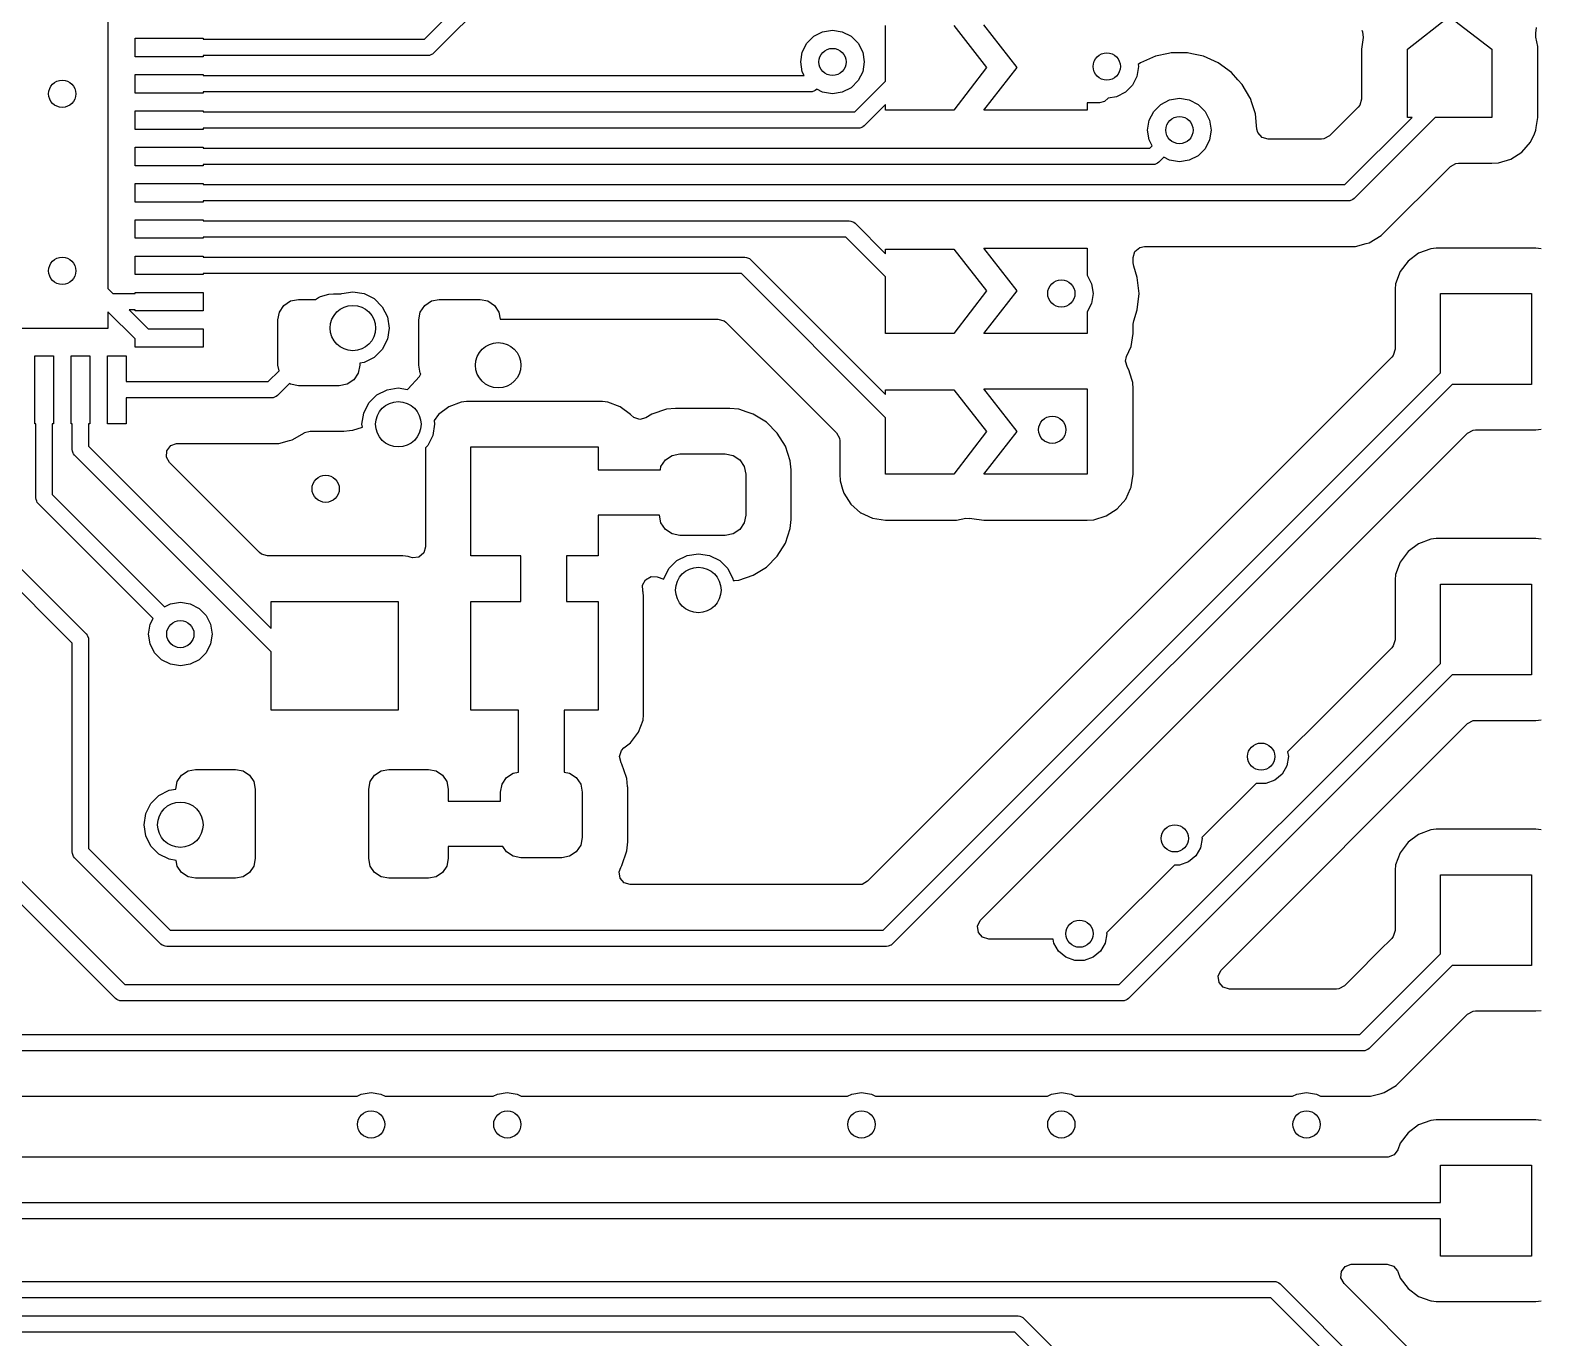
# Model space of a CAD drawing. Extents: x 70 to 224, y -154 to -54.
# Drawn here: x 128.55 to 145.18, y -103.25 to -88.85 of the extents above; entities that cross this region are included whole.
import ezdxf

# ---------------------------------------------------------------- set-up
doc = ezdxf.new("R2010")
doc.units = 0
doc.layers.add('BLACK', color=7, linetype='CONTINUOUS')

msp = doc.modelspace()

# ---------------------------------------------------------------- linework, layer by layer
at = {"layer": 'BLACK', "linetype": 'CONTINUOUS'}
for p, q in [((132.88772, -88.95), (133.587064, -88.250655)), ((133.702213, -88.390066), (132.98864, -89.10364)), ((129.4019, -88.730001), (129.4019, -91.695421)), ((137.965, -89.41272), (137.965, -88.8)), ((138.715, -88.8), (139.075, -89.26)), ((139.415, -89.26), (139.045, -88.79)), ((143.71, -89.06), (144.17, -88.7)), ((144.17, -88.7), (144.64, -89.06)), ((129.701199, -89.142), (129.701199, -88.938)), ((129.701199, -88.938), (130.451199, -88.938)), ((130.451199, -88.938), (130.451199, -88.95)), ((130.451199, -88.95), (132.88772, -88.95)), ((137.096795, -88.994276), (137.174226, -88.916845)), ((137.174226, -88.916845), (137.271795, -88.867131)), ((137.271795, -88.867131), (137.379951, -88.850001)), ((137.379951, -88.850001), (137.488107, -88.867131)), ((137.488107, -88.867131), (137.585676, -88.916845)), ((137.585676, -88.916845), (137.663107, -88.994276)), ((143.223188, -88.930016), (143.2045, -89.059999)), ((143.208811, -88.849433), (143.215545, -88.866228)), ((143.215545, -88.866228), (143.223188, -88.930016)), ((145.123737, -88.92833), (145.125671, -88.88147)), ((145.144579, -89.029505), (145.123737, -88.92833)), ((145.123762, -88.881196), (145.132417, -88.820997)), ((145.125671, -88.88147), (145.123762, -88.881196)), ((130.451199, -89.142), (129.701199, -89.142)), ((132.925, -89.13), (130.451199, -89.13)), ((130.451199, -89.13), (130.451199, -89.142)), ((132.942558, -89.128271), (132.925, -89.13)), ((132.965499, -89.118768), (132.942558, -89.128271)), ((132.975002, -89.114832), (132.965499, -89.118768)), ((132.98864, -89.10364), (132.975002, -89.114832)), ((137.029951, -89.200001), (137.047081, -89.091845)), ((137.047081, -89.091845), (137.096795, -88.994276)), ((137.663107, -88.994276), (137.712821, -89.091845)), ((137.712821, -89.091845), (137.729951, -89.200001)), ((140.935728, -89.136672), (140.772408, -89.209387)), ((140.935733, -89.13667), (140.935728, -89.136672)), ((141.079954, -89.106015), (140.935733, -89.13667)), ((141.110609, -89.0995), (141.079954, -89.106015)), ((141.289391, -89.0995), (141.110609, -89.0995)), ((141.336594, -89.109533), (141.289391, -89.0995)), ((141.464265, -89.13667), (141.336594, -89.109533)), ((141.464267, -89.136671), (141.464265, -89.13667)), ((141.627593, -89.209388), (141.464267, -89.136671)), ((143.2045, -89.059999), (143.2045, -89.609045)), ((143.71, -89.81), (143.71, -89.06)), ((144.64, -89.06), (144.64, -89.81)), ((145.1455, -89.06), (145.144579, -89.029505)), ((145.1455, -89.81), (145.1455, -89.06)), ((137.047081, -89.308157), (137.029951, -89.200001)), ((137.068401, -89.349999), (137.047081, -89.308157)), ((137.712821, -89.308157), (137.663107, -89.405726)), ((137.729951, -89.200001), (137.712821, -89.308157)), ((139.075, -89.26), (138.715, -89.73)), ((139.045, -89.73), (139.415, -89.26)), ((140.75, -89.25), (140.73287, -89.358156)), ((140.772408, -89.209387), (140.746543, -89.228178)), ((140.746543, -89.228178), (140.75, -89.25)), ((141.77223, -89.314474), (141.627593, -89.209388)), ((129.701199, -89.541999), (129.701199, -89.337999)), ((129.701199, -89.337999), (130.451199, -89.337999)), ((130.451199, -89.337999), (130.451199, -89.349999)), ((130.451199, -89.349999), (137.068401, -89.349999)), ((137.663107, -89.405726), (137.585676, -89.483157)), ((137.627719, -89.750001), (137.965, -89.41272)), ((140.683156, -89.455725), (140.605725, -89.533156)), ((140.73287, -89.358156), (140.683156, -89.455725)), ((141.772231, -89.314475), (141.77223, -89.314474)), ((141.772232, -89.314476), (141.772231, -89.314475)), ((141.772235, -89.314478), (141.772232, -89.314476)), ((141.845003, -89.395296), (141.772235, -89.314478)), ((141.891859, -89.447335), (141.845003, -89.395296)), ((141.974474, -89.590429), (141.891859, -89.447335)), ((130.451199, -89.541999), (129.701199, -89.541999)), ((137.139953, -89.529999), (130.451199, -89.529999)), ((130.451199, -89.529999), (130.451199, -89.541999)), ((137.157511, -89.52827), (137.139953, -89.529999)), ((137.180452, -89.518767), (137.157511, -89.52827)), ((137.189955, -89.514831), (137.180452, -89.518767)), ((137.203593, -89.503639), (137.189955, -89.514831)), ((137.207248, -89.499983), (137.203593, -89.503639)), ((137.271795, -89.532871), (137.207248, -89.499983)), ((137.379951, -89.550001), (137.271795, -89.532871)), ((137.488107, -89.532871), (137.379951, -89.550001)), ((137.585676, -89.483157), (137.488107, -89.532871)), ((140.37665, -89.635715), (140.31983, -89.6495)), ((140.416917, -89.59732), (140.37665, -89.635715)), ((140.508156, -89.58287), (140.416917, -89.59732)), ((140.605725, -89.533156), (140.508156, -89.58287)), ((140.994275, -89.666844), (141.091844, -89.61713)), ((141.091844, -89.61713), (141.2, -89.6)), ((141.2, -89.6), (141.308156, -89.61713)), ((141.308156, -89.61713), (141.405725, -89.666844)), ((141.981249, -89.602164), (141.974474, -89.590429)), ((141.981252, -89.60217), (141.981249, -89.602164)), ((141.99663, -89.6495), (141.981252, -89.60217)), ((143.2045, -89.609045), (143.184815, -89.676084)), ((129.701199, -89.942001), (129.701199, -89.738001)), ((129.701199, -89.738001), (130.451199, -89.738001)), ((130.451199, -89.738001), (130.451199, -89.750001)), ((130.451199, -89.750001), (137.627719, -89.750001)), ((137.965, -89.667279), (137.728639, -89.903641)), ((137.965, -89.73), (137.965, -89.667279)), ((138.715, -89.73), (137.965, -89.73)), ((140.185, -89.73), (139.045, -89.73)), ((140.31983, -89.6495), (140.185, -89.6495)), ((140.185, -89.6495), (140.185, -89.73)), ((140.86713, -89.841844), (140.916844, -89.744275)), ((140.916844, -89.744275), (140.994275, -89.666844)), ((141.405725, -89.666844), (141.483156, -89.744275)), ((141.483156, -89.744275), (141.53287, -89.841844)), ((142.036497, -89.772197), (141.99663, -89.6495)), ((142.04993, -89.900003), (142.036497, -89.772197)), ((143.168181, -89.696726), (142.851727, -90.01318)), ((143.022721, -90.549999), (143.762721, -89.81)), ((144.017279, -89.81), (143.123641, -90.703639)), ((143.184815, -89.676084), (143.168181, -89.696726)), ((143.762721, -89.81), (143.71, -89.81)), ((144.64, -89.81), (144.017279, -89.81)), ((145.129269, -89.922888), (145.1455, -89.81)), ((130.451199, -89.942001), (129.701199, -89.942001)), ((137.664999, -89.930001), (130.451199, -89.930001)), ((130.451199, -89.930001), (130.451199, -89.942001)), ((137.682557, -89.928272), (137.664999, -89.930001)), ((137.709455, -89.91713), (137.682557, -89.928272)), ((137.715001, -89.914833), (137.709455, -89.91713)), ((137.728639, -89.903641), (137.715001, -89.914833)), ((140.85, -89.95), (140.86713, -89.841844)), ((140.86713, -90.058156), (140.85, -89.95)), ((141.53287, -89.841844), (141.55, -89.95)), ((141.55, -89.95), (141.53287, -90.058156)), ((142.053972, -89.938461), (142.04993, -89.900003)), ((142.064499, -89.97701), (142.053972, -89.938461)), ((142.110254, -90.029814), (142.064499, -89.97701)), ((145.107915, -89.989879), (145.125023, -89.952419)), ((145.125023, -89.952419), (145.125024, -89.952414)), ((145.125024, -89.952414), (145.129269, -89.922888)), ((129.701199, -90.342), (129.701199, -90.138)), ((129.701199, -90.138), (130.451199, -90.138)), ((130.451199, -90.138), (130.451199, -90.15)), ((140.900017, -90.122702), (140.86713, -90.058156)), ((140.87272, -90.15), (140.900017, -90.122702)), ((141.53287, -90.058156), (141.483156, -90.155725)), ((142.177293, -90.049499), (142.110254, -90.029814)), ((142.764046, -90.049499), (142.177293, -90.049499)), ((142.790404, -90.046665), (142.764046, -90.049499)), ((142.851727, -90.01318), (142.790404, -90.046665)), ((144.971032, -90.192031), (145.065254, -90.083294)), ((145.065254, -90.083294), (145.107915, -89.989879)), ((130.451199, -90.15), (140.87272, -90.15)), ((140.97364, -90.30364), (140.960002, -90.314832)), ((141.027297, -90.249982), (140.97364, -90.30364)), ((141.091844, -90.28287), (141.027297, -90.249982)), ((141.2, -90.3), (141.091844, -90.28287)), ((141.308156, -90.28287), (141.2, -90.3)), ((141.405725, -90.233156), (141.308156, -90.28287)), ((141.483156, -90.155725), (141.405725, -90.233156)), ((144.71194, -90.310355), (144.849992, -90.269819)), ((144.849992, -90.269819), (144.971032, -90.192031)), ((130.451199, -90.342), (129.701199, -90.342)), ((140.91, -90.33), (130.451199, -90.33)), ((130.451199, -90.33), (130.451199, -90.342)), ((140.927558, -90.328271), (140.91, -90.33)), ((140.951547, -90.318334), (140.927558, -90.328271)), ((140.960002, -90.314832), (140.951547, -90.318334)), ((143.422576, -91.112517), (144.183274, -90.351819)), ((144.183274, -90.351819), (144.244597, -90.318334)), ((144.244597, -90.318334), (144.270955, -90.3155)), ((144.270955, -90.3155), (144.64, -90.3155)), ((144.64, -90.3155), (144.71194, -90.310355)), ((129.701199, -90.741999), (129.701199, -90.537999)), ((129.701199, -90.537999), (130.451199, -90.537999)), ((130.451199, -90.537999), (130.451199, -90.549999)), ((130.451199, -90.549999), (143.022721, -90.549999)), ((130.451199, -90.741999), (129.701199, -90.741999)), ((143.060001, -90.729999), (130.451199, -90.729999)), ((130.451199, -90.729999), (130.451199, -90.741999)), ((143.077559, -90.72827), (143.060001, -90.729999)), ((143.1005, -90.718767), (143.077559, -90.72827)), ((143.110003, -90.714831), (143.1005, -90.718767)), ((143.123641, -90.703639), (143.110003, -90.714831)), ((129.701199, -91.142001), (129.701199, -90.938001)), ((129.701199, -90.938001), (130.451199, -90.938001)), ((130.451199, -90.938001), (130.451199, -90.950001)), ((130.451199, -90.950001), (137.565001, -90.950001)), ((137.565001, -90.950001), (137.582559, -90.95173)), ((137.582559, -90.95173), (137.6055, -90.961232)), ((137.6055, -90.961232), (137.615003, -90.965169)), ((137.615003, -90.965169), (137.628641, -90.976361)), ((137.527721, -91.130001), (130.451199, -91.130001)), ((130.451199, -91.130001), (130.451199, -91.142001)), ((137.965, -91.567279), (137.527721, -91.130001)), ((137.628641, -90.976361), (137.965, -91.31272)), ((143.287926, -91.190257), (143.422576, -91.112517)), ((130.451199, -91.142001), (129.701199, -91.142001)), ((137.965, -91.31272), (137.965, -91.26)), ((137.965, -91.26), (138.715, -91.26)), ((138.715, -91.26), (139.075, -91.72)), ((139.415, -91.72), (139.045, -91.25)), ((139.045, -91.25), (140.185, -91.25)), ((140.185, -91.25), (140.185, -91.547894)), ((140.6905, -91.354499), (140.710185, -91.28746)), ((140.710185, -91.28746), (140.762989, -91.241705)), ((140.762989, -91.241705), (140.8145, -91.230499)), ((140.8145, -91.230499), (143.13774, -91.230499)), ((143.13774, -91.230499), (143.137742, -91.230499)), ((143.137742, -91.230499), (143.256188, -91.198761)), ((143.256188, -91.198761), (143.287926, -91.190257)), ((143.832664, -91.306206), (143.717455, -91.392452)), ((143.832671, -91.306202), (143.832664, -91.306206)), ((143.967516, -91.255908), (143.832671, -91.306202)), ((144.027123, -91.249501), (143.967516, -91.255908)), ((144.027129, -91.2495), (144.027123, -91.249501)), ((145.122864, -91.2495), (144.027129, -91.2495)), ((145.122873, -91.2495), (145.122864, -91.2495)), ((145.122881, -91.2495), (145.122873, -91.2495)), ((145.122883, -91.249501), (145.122881, -91.2495)), ((145.182483, -91.255908), (145.122883, -91.249501)), ((129.701199, -91.542), (129.701199, -91.338)), ((129.701199, -91.338), (130.451199, -91.338)), ((130.451199, -91.338), (130.451199, -91.35)), ((130.451199, -91.35), (136.415, -91.35)), ((136.415, -91.35), (136.432558, -91.351729)), ((136.432558, -91.351729), (136.455499, -91.361231)), ((136.455499, -91.361231), (136.465002, -91.365168)), ((136.465002, -91.365168), (136.47864, -91.37636)), ((136.47864, -91.37636), (137.965, -92.86272)), ((140.6905, -91.410993), (140.6905, -91.354499)), ((140.696569, -91.449311), (140.6905, -91.410993)), ((140.736497, -91.572197), (140.696569, -91.449311)), ((143.717452, -91.392455), (143.631206, -91.507664)), ((143.717455, -91.392452), (143.717452, -91.392455)), ((130.451199, -91.542), (129.701199, -91.542)), ((136.37772, -91.53), (130.451199, -91.53)), ((130.451199, -91.53), (130.451199, -91.542)), ((137.965, -93.117279), (136.37772, -91.53)), ((137.965, -92.19), (137.965, -91.567279)), ((140.185, -91.547894), (140.23287, -91.641844)), ((140.755185, -91.75), (140.736497, -91.572197)), ((143.631202, -91.507671), (143.580908, -91.642517)), ((143.631206, -91.507664), (143.631202, -91.507671)), ((129.4019, -91.695421), (129.456478, -91.749999)), ((129.456478, -91.749999), (129.701199, -91.749999)), ((129.701199, -91.749999), (129.701199, -91.737999)), ((129.701199, -91.737999), (130.451199, -91.737999)), ((130.451199, -91.737999), (130.451199, -91.941999)), ((131.687012, -91.815), (131.721944, -91.794832)), ((131.721944, -91.794832), (131.741493, -91.783545)), ((131.741493, -91.783545), (131.836053, -91.758208)), ((131.836053, -91.758208), (131.885, -91.755)), ((131.885, -91.755), (131.96575, -91.755)), ((131.96575, -91.755), (131.976393, -91.749577)), ((131.976393, -91.749577), (132.1, -91.73)), ((132.1, -91.73), (132.223607, -91.749577)), ((132.223607, -91.749577), (132.335114, -91.806393)), ((132.335114, -91.806393), (132.423607, -91.894886)), ((139.075, -91.72), (138.715, -92.19)), ((139.045, -92.19), (139.415, -91.72)), ((140.23287, -91.641844), (140.25, -91.75)), ((140.25, -91.75), (140.23287, -91.858156)), ((140.736497, -91.927803), (140.755185, -91.75)), ((143.574501, -91.702116), (143.5745, -91.702135)), ((143.5745, -91.702135), (143.5745, -92.364044)), ((143.580908, -91.642517), (143.574501, -91.702116)), ((144.075, -92.62272), (144.075, -91.75)), ((144.075, -91.75), (145.075, -91.75)), ((145.075, -91.75), (145.075, -92.75)), ((129.701199, -92.24928), (129.4019, -91.949981)), ((129.4019, -91.949981), (129.4019, -92.1358)), ((129.701199, -91.929999), (129.636478, -91.929999)), ((129.636478, -91.929999), (129.844477, -92.137998)), ((129.701199, -91.941999), (129.701199, -91.929999)), ((130.451199, -91.941999), (129.701199, -91.941999)), ((131.275, -92.04), (131.292127, -91.953896)), ((131.292127, -91.953896), (131.340901, -91.880901)), ((131.340901, -91.880901), (131.413896, -91.832127)), ((131.413896, -91.832127), (131.5, -91.815)), ((131.5, -91.815), (131.687012, -91.815)), ((132.423607, -91.894886), (132.480423, -92.006393)), ((132.825, -92.04), (132.842127, -91.953896)), ((132.842127, -91.953896), (132.890901, -91.880901)), ((132.890901, -91.880901), (132.963896, -91.832127)), ((132.963896, -91.832127), (133.05, -91.815)), ((133.05, -91.815), (133.5, -91.815)), ((133.5, -91.815), (133.586104, -91.832127)), ((133.586104, -91.832127), (133.659099, -91.880901)), ((133.659099, -91.880901), (133.707873, -91.953896)), ((133.707873, -91.953896), (133.72311, -92.0305)), ((140.23287, -91.858156), (140.185, -91.952105)), ((140.185, -91.952105), (140.185, -92.19)), ((140.696568, -92.050689), (140.736497, -91.927803)), ((129.4019, -92.1358), (126.390001, -92.1358)), ((129.844477, -92.137998), (130.451199, -92.137998)), ((130.451199, -92.137998), (130.451199, -92.341998)), ((131.275, -92.54), (131.275, -92.04)), ((132.480423, -92.006393), (132.5, -92.13)), ((132.5, -92.13), (132.480423, -92.253607)), ((132.825, -92.54), (132.825, -92.04)), ((133.72311, -92.0305), (136.119045, -92.0305)), ((136.119045, -92.0305), (136.186084, -92.050185)), ((136.186084, -92.050185), (136.206726, -92.066819)), ((136.206726, -92.066819), (137.423181, -93.283274)), ((140.6905, -92.089005), (140.696568, -92.050689)), ((140.6905, -92.19), (140.6905, -92.089005)), ((129.701199, -92.341998), (129.701199, -92.24928)), ((132.480423, -92.253607), (132.423607, -92.365114)), ((138.715, -92.19), (137.965, -92.19)), ((140.185, -92.19), (139.045, -92.19)), ((140.670024, -92.332416), (140.6905, -92.19)), ((128.597999, -93.185101), (128.597999, -92.435101)), ((128.597999, -92.435101), (128.801999, -92.435101)), ((128.801999, -92.435101), (128.801999, -93.185101)), ((128.998001, -93.185101), (128.998001, -92.435101)), ((128.998001, -92.435101), (129.202001, -92.435101)), ((129.202001, -92.435101), (129.202001, -93.185101)), ((129.398, -93.185101), (129.398, -92.435101)), ((129.398, -92.435101), (129.602, -92.435101)), ((129.602, -92.435101), (129.602, -92.720101)), ((130.451199, -92.341998), (129.701199, -92.341998)), ((132.335114, -92.453607), (132.223607, -92.510423)), ((132.423607, -92.365114), (132.335114, -92.453607)), ((143.538181, -92.451725), (137.766726, -98.223181)), ((140.607705, -92.495848), (140.61891, -92.444339)), ((140.61891, -92.444339), (140.670024, -92.332416)), ((143.554815, -92.431083), (143.538181, -92.451725)), ((143.5745, -92.364044), (143.554815, -92.431083)), ((131.167619, -92.720101), (131.287064, -92.600655)), ((131.287064, -92.600655), (131.275, -92.54)), ((132.157873, -92.626104), (132.109099, -92.699099)), ((132.175, -92.54), (132.157873, -92.626104)), ((132.223607, -92.510423), (132.175, -92.518121)), ((132.175, -92.518121), (132.175, -92.54)), ((132.842127, -92.626104), (132.825, -92.54)), ((132.832533, -92.662216), (132.848165, -92.63514)), ((132.848165, -92.63514), (132.842127, -92.626104)), ((137.93772, -98.76), (144.075, -92.62272)), ((140.62739, -92.562888), (140.607705, -92.495848)), ((140.644819, -92.590008), (140.62739, -92.562888)), ((140.675875, -92.695775), (140.644819, -92.590008)), ((129.602, -92.720101), (131.167619, -92.720101)), ((131.402213, -92.740066), (131.268539, -92.873741)), ((131.413896, -92.747873), (131.402213, -92.740066)), ((131.5, -92.765), (131.413896, -92.747873)), ((131.95, -92.765), (131.5, -92.765)), ((132.036104, -92.747873), (131.95, -92.765)), ((132.109099, -92.699099), (132.036104, -92.747873)), ((132.476393, -92.809577), (132.6, -92.79)), ((132.6, -92.79), (132.701486, -92.806073)), ((132.701486, -92.806073), (132.705871, -92.802888)), ((132.705871, -92.802888), (132.832533, -92.662216)), ((144.202279, -92.75), (138.03864, -98.91364)), ((139.415, -93.27), (139.045, -92.8)), ((139.045, -92.8), (140.185, -92.8)), ((140.185, -92.8), (140.185, -93.74)), ((140.682835, -92.719479), (140.675875, -92.695775)), ((140.685355, -92.72806), (140.682835, -92.719479)), ((140.6905, -92.8), (140.685355, -92.72806)), ((140.6905, -93.74), (140.6905, -92.8)), ((145.075, -92.75), (144.202279, -92.75)), ((131.204899, -92.900101), (129.602, -92.900101)), ((129.602, -92.900101), (129.602, -93.185101)), ((131.222457, -92.898372), (131.204899, -92.900101)), ((131.245398, -92.888869), (131.222457, -92.898372)), ((131.254901, -92.884933), (131.245398, -92.888869)), ((131.268539, -92.873741), (131.254901, -92.884933)), ((132.219577, -93.066393), (132.276393, -92.954886)), ((132.276393, -92.954886), (132.364886, -92.866393)), ((132.364886, -92.866393), (132.476393, -92.809577)), ((133.292516, -92.945908), (133.157671, -92.996202)), ((133.352123, -92.939501), (133.292516, -92.945908)), ((133.352129, -92.9395), (133.352123, -92.939501)), ((133.696843, -92.9395), (133.352129, -92.9395)), ((133.7, -92.94), (133.696843, -92.9395)), ((133.703157, -92.9395), (133.7, -92.94)), ((134.847864, -92.9395), (133.703157, -92.9395)), ((134.847873, -92.9395), (134.847864, -92.9395)), ((134.847881, -92.9395), (134.847873, -92.9395)), ((134.847883, -92.939501), (134.847881, -92.9395)), ((134.907483, -92.945908), (134.847883, -92.939501)), ((135.042328, -92.996202), (134.907482, -92.945908)), ((134.907482, -92.945908), (134.907483, -92.945908)), ((137.965, -92.86272), (137.965, -92.81)), ((137.965, -92.81), (138.715, -92.81)), ((138.715, -92.81), (139.075, -93.27)), ((132.2, -93.19), (132.219577, -93.066393)), ((133.042452, -93.082455), (132.993354, -93.14804)), ((133.042455, -93.082452), (133.042452, -93.082455)), ((133.157664, -92.996206), (133.042455, -93.082452)), ((133.157671, -92.996202), (133.157664, -92.996206)), ((135.042329, -92.996203), (135.042328, -92.996202)), ((135.042331, -92.996204), (135.042329, -92.996203)), ((135.157546, -93.082454), (135.042331, -92.996204)), ((135.161193, -93.087325), (135.157546, -93.082454)), ((135.191497, -93.116068), (135.161193, -93.087325)), ((135.25816, -93.136991), (135.191497, -93.116068)), ((135.325553, -93.118551), (135.25816, -93.136991)), ((135.391296, -93.078), (135.325553, -93.118551)), ((135.391305, -93.077996), (135.391296, -93.078)), ((135.552289, -93.024651), (135.391305, -93.077996)), ((135.552292, -93.02465), (135.552289, -93.024651)), ((135.651644, -93.014501), (135.552292, -93.02465)), ((135.651662, -93.0145), (135.651644, -93.014501)), ((136.248346, -93.0145), (135.651662, -93.0145)), ((136.347709, -93.024651), (136.248346, -93.0145)), ((136.441418, -93.055703), (136.347709, -93.024651)), ((136.508697, -93.077997), (136.441418, -93.055703)), ((136.508699, -93.077998), (136.508697, -93.077997)), ((136.508705, -93.078001), (136.508699, -93.077998)), ((136.65304, -93.167029), (136.508705, -93.078001)), ((137.965, -93.74), (137.965, -93.117279)), ((128.609999, -93.185101), (128.597999, -93.185101)), ((128.609999, -93.999999), (128.609999, -93.185101)), ((128.801999, -93.185101), (128.789999, -93.185101)), ((128.789999, -93.185101), (128.789999, -93.962719)), ((129.010001, -93.185101), (128.998001, -93.185101)), ((129.010001, -93.467102), (129.010001, -93.185101)), ((129.202001, -93.185101), (129.190001, -93.185101)), ((129.190001, -93.185101), (129.190001, -93.429822)), ((129.602, -93.185101), (129.398, -93.185101)), ((131.432824, -93.360359), (131.567474, -93.282619)), ((131.567474, -93.282618), (131.568352, -93.282112)), ((131.567474, -93.282619), (131.567474, -93.282618)), ((131.568352, -93.282112), (131.630352, -93.265499)), ((131.630352, -93.265499), (131.998338, -93.265499)), ((131.998338, -93.265499), (131.998344, -93.265499)), ((131.998344, -93.265499), (131.998352, -93.265498)), ((131.998352, -93.265498), (131.998355, -93.265498)), ((131.998355, -93.265498), (132.062064, -93.25899)), ((132.062064, -93.25899), (132.097708, -93.255349)), ((132.097708, -93.255349), (132.204733, -93.219884)), ((132.204733, -93.219884), (132.2, -93.19)), ((133, -93.19), (132.980423, -93.313607)), ((132.993354, -93.14804), (133, -93.19)), ((136.653044, -93.167032), (136.65304, -93.167029)), ((136.772967, -93.286955), (136.653044, -93.167032)), ((136.77297, -93.286959), (136.772967, -93.286955)), ((136.861998, -93.431294), (136.77297, -93.286959)), ((137.423181, -93.283274), (137.456666, -93.344597)), ((139.075, -93.27), (138.715, -93.74)), ((139.012274, -98.647819), (144.373274, -93.286818)), ((139.045, -93.74), (139.415, -93.27)), ((144.373274, -93.286818), (144.434597, -93.253333)), ((144.434597, -93.253333), (144.460955, -93.250499)), ((144.460955, -93.250499), (145.122871, -93.250499)), ((145.122871, -93.250499), (145.122872, -93.250499)), ((145.122872, -93.250499), (145.182483, -93.244091)), ((129.01173, -93.48466), (129.010001, -93.467102)), ((129.190001, -93.429822), (131.2, -95.439821)), ((130.051773, -93.481267), (130.093645, -93.425334)), ((130.093645, -93.425334), (130.159109, -93.400917)), ((130.159109, -93.400917), (130.167955, -93.400601)), ((130.167955, -93.400601), (131.282638, -93.400601)), ((131.282638, -93.400601), (131.28264, -93.400601)), ((131.28264, -93.400601), (131.403501, -93.368216)), ((131.403501, -93.368216), (131.432824, -93.360359)), ((132.923607, -93.425114), (132.8995, -93.449221)), ((132.8995, -93.449221), (132.8995, -94.538933)), ((132.980423, -93.313607), (132.923607, -93.425114)), ((133.4, -94.64), (133.4, -93.44)), ((133.4, -93.44), (134.8, -93.44)), ((134.8, -93.44), (134.8, -93.69)), ((136.861999, -93.431297), (136.861998, -93.431294)), ((136.862003, -93.431303), (136.861999, -93.431297)), ((136.915349, -93.592292), (136.862003, -93.431303)), ((137.456666, -93.344597), (137.4595, -93.370955)), ((137.4595, -93.370955), (137.4595, -93.740002)), ((129.021232, -93.507601), (129.01173, -93.48466)), ((129.025169, -93.517104), (129.021232, -93.507601)), ((129.036361, -93.530742), (129.025169, -93.517104)), ((131.2, -95.69438), (129.036361, -93.530742)), ((130.046789, -93.550959), (130.051773, -93.481267)), ((130.080274, -93.612282), (130.046789, -93.550959)), ((131.071173, -94.603181), (130.080274, -93.612282)), ((135.492127, -93.653896), (135.540901, -93.580901)), ((135.540901, -93.580901), (135.613896, -93.532127)), ((135.613896, -93.532127), (135.7, -93.515)), ((135.7, -93.515), (136.2, -93.515)), ((136.2, -93.515), (136.286104, -93.532127)), ((136.286104, -93.532127), (136.359099, -93.580901)), ((136.359099, -93.580901), (136.407873, -93.653896)), ((136.925499, -93.691656), (136.915349, -93.592292)), ((134.8, -93.69), (135.484946, -93.69)), ((135.484946, -93.69), (135.492127, -93.653896)), ((136.407873, -93.653896), (136.425, -93.74)), ((136.425, -93.74), (136.425, -94.19)), ((136.9255, -94.238345), (136.925499, -93.691656)), ((137.4595, -93.740002), (137.464644, -93.81194)), ((138.715, -93.74), (137.965, -93.74)), ((140.185, -93.74), (139.045, -93.74)), ((140.670472, -93.879297), (140.6905, -93.74)), ((127.589999, -93.925317), (129.16364, -95.498958)), ((128.789999, -93.962719), (130.027297, -95.200018)), ((137.464644, -93.81194), (137.4922, -93.905784)), ((137.4922, -93.905784), (137.501744, -93.938288)), ((137.501744, -93.938288), (137.505182, -93.949994)), ((137.505182, -93.949994), (137.582967, -94.07103)), ((140.610254, -94.013294), (140.662659, -93.898544)), ((140.662659, -93.898544), (140.670023, -93.882419)), ((140.670023, -93.882419), (140.670024, -93.882414)), ((140.670024, -93.882414), (140.670472, -93.879297)), ((129.01, -95.599878), (127.436359, -94.026237)), ((128.611728, -94.017557), (128.609999, -93.999999)), ((128.619001, -94.035114), (128.611728, -94.017557)), ((128.625167, -94.050001), (128.619001, -94.035114)), ((128.636359, -94.063639), (128.625167, -94.050001)), ((129.900018, -95.327297), (128.636359, -94.063639)), ((137.582967, -94.07103), (137.582971, -94.071034)), ((137.582971, -94.071034), (137.690096, -94.163859)), ((140.394992, -94.199819), (140.516032, -94.122031)), ((140.516032, -94.122031), (140.610254, -94.013294)), ((135.475, -94.19), (134.8, -94.19)), ((134.8, -94.19), (134.8, -94.64)), ((135.492127, -94.276104), (135.475, -94.19)), ((135.540901, -94.349099), (135.492127, -94.276104)), ((136.407873, -94.276104), (136.359099, -94.349099)), ((136.425, -94.19), (136.407873, -94.276104)), ((136.915349, -94.337708), (136.9255, -94.238345)), ((137.690096, -94.163859), (137.691706, -94.165254)), ((137.691706, -94.165254), (137.732174, -94.183735)), ((137.732174, -94.183735), (137.82258, -94.225023)), ((137.82258, -94.225023), (137.822583, -94.225023)), ((137.822583, -94.225023), (137.822584, -94.225024)), ((137.822584, -94.225024), (137.965, -94.2455)), ((137.965, -94.2455), (137.965003, -94.2455)), ((137.965003, -94.2455), (138.714985, -94.2455)), ((138.714985, -94.2455), (138.715, -94.2455)), ((138.715, -94.2455), (138.745495, -94.244579)), ((138.745495, -94.244579), (138.846671, -94.223736)), ((138.846671, -94.223736), (138.89353, -94.225671)), ((138.89353, -94.225671), (138.893805, -94.223762)), ((138.893805, -94.223762), (138.913253, -94.226558)), ((138.913253, -94.226558), (139.045, -94.2455)), ((139.045, -94.2455), (139.045003, -94.2455)), ((139.045003, -94.2455), (140.185, -94.2455)), ((140.185, -94.2455), (140.25694, -94.240355)), ((140.25694, -94.240355), (140.394992, -94.199819)), ((135.613896, -94.397873), (135.540901, -94.349099)), ((135.7, -94.415), (135.613896, -94.397873)), ((136.2, -94.415), (135.7, -94.415)), ((136.286104, -94.397873), (136.2, -94.415)), ((136.359099, -94.349099), (136.286104, -94.397873)), ((136.862003, -94.498697), (136.915349, -94.337708)), ((143.967516, -94.455908), (143.832671, -94.506202)), ((144.027123, -94.449501), (143.967516, -94.455908)), ((144.027129, -94.4495), (144.027123, -94.449501)), ((145.122864, -94.4495), (144.027129, -94.4495)), ((145.122873, -94.4495), (145.122864, -94.4495)), ((145.122881, -94.4495), (145.122873, -94.4495)), ((145.122883, -94.449501), (145.122881, -94.4495)), ((145.182483, -94.455908), (145.122883, -94.449501)), ((131.091815, -94.619815), (131.071173, -94.603181)), ((131.158854, -94.6395), (131.091815, -94.619815)), ((132.879815, -94.605972), (132.827011, -94.651727)), ((132.8995, -94.538933), (132.879815, -94.605972)), ((135.779737, -94.634577), (135.903344, -94.615)), ((135.903344, -94.615), (136.026951, -94.634577)), ((136.772968, -94.643044), (136.862003, -94.498697)), ((143.717452, -94.592455), (143.631206, -94.707664)), ((143.717455, -94.592452), (143.717452, -94.592455)), ((143.832664, -94.506206), (143.717455, -94.592452)), ((143.832671, -94.506202), (143.832664, -94.506206)), ((131.2, -94.6395), (131.158854, -94.6395)), ((131.2, -94.64), (131.2, -94.6395)), ((132.6, -94.64), (131.2, -94.64)), ((132.647865, -94.6395), (132.6, -94.6395)), ((132.6, -94.6395), (132.6, -94.64)), ((132.647873, -94.6395), (132.647865, -94.6395)), ((132.647881, -94.6395), (132.647873, -94.6395)), ((132.647883, -94.639501), (132.647881, -94.6395)), ((132.707483, -94.645908), (132.647883, -94.639501)), ((132.707485, -94.645909), (132.707483, -94.645908)), ((132.732168, -94.655115), (132.707485, -94.645909)), ((132.757853, -94.661671), (132.732168, -94.655115)), ((132.827011, -94.651727), (132.757853, -94.661671)), ((133.950001, -94.64), (133.4, -94.64)), ((133.950001, -95.14), (133.950001, -94.64)), ((134.8, -94.64), (134.450001, -94.64)), ((134.450001, -94.64), (134.450001, -95.14)), ((135.522921, -94.891393), (135.579737, -94.779886)), ((135.579737, -94.779886), (135.66823, -94.691393)), ((135.66823, -94.691393), (135.779737, -94.634577)), ((136.026951, -94.634577), (136.138458, -94.691393)), ((136.138458, -94.691393), (136.226951, -94.779886)), ((136.226951, -94.779886), (136.283767, -94.891393)), ((136.508697, -94.852003), (136.653044, -94.762968)), ((136.653044, -94.762968), (136.772968, -94.643044)), ((143.631202, -94.707671), (143.580908, -94.842517)), ((143.631206, -94.707664), (143.631202, -94.707671)), ((135.288992, -94.962531), (135.322473, -94.901206)), ((135.293442, -95.0247), (135.288992, -94.962531)), ((135.322473, -94.901206), (135.383794, -94.867717)), ((135.383794, -94.867717), (135.449163, -94.871175)), ((135.449163, -94.871175), (135.522285, -94.895405)), ((135.522285, -94.895405), (135.522921, -94.891393)), ((136.283767, -94.891393), (136.28696, -94.911554)), ((136.28696, -94.911554), (136.30276, -94.90994)), ((136.30276, -94.90994), (136.347708, -94.905349)), ((136.347708, -94.905349), (136.508697, -94.852003)), ((143.574501, -94.902116), (143.5745, -94.902135)), ((143.5745, -94.902135), (143.5745, -95.564043)), ((143.580908, -94.842517), (143.574501, -94.902116)), ((144.075, -95.82272), (144.075, -94.95)), ((144.075, -94.95), (145.075, -94.95)), ((145.075, -94.95), (145.075, -95.95)), ((135.292308, -95.024969), (135.293442, -95.0247)), ((135.293963, -95.031973), (135.292308, -95.024969)), ((135.29398, -95.032221), (135.293963, -95.031973)), ((135.294091, -95.032517), (135.29398, -95.032221)), ((135.300499, -95.092128), (135.294091, -95.032517)), ((135.3005, -96.387873), (135.300499, -95.092128)), ((130.027297, -95.200018), (130.091844, -95.16713)), ((130.091844, -95.16713), (130.2, -95.15)), ((130.2, -95.15), (130.308156, -95.16713)), ((130.308156, -95.16713), (130.405725, -95.216844)), ((130.405725, -95.216844), (130.483156, -95.294275)), ((130.483156, -95.294275), (130.53287, -95.391844)), ((131.2, -95.439821), (131.2, -95.14)), ((131.2, -95.14), (132.6, -95.14)), ((132.6, -95.14), (132.6, -96.34)), ((133.4, -96.34), (133.4, -95.14)), ((133.4, -95.14), (133.950001, -95.14)), ((134.450001, -95.14), (134.8, -95.14)), ((134.8, -95.14), (134.8, -96.34)), ((129.85, -95.5), (129.86713, -95.391844)), ((129.86713, -95.391844), (129.900018, -95.327297)), ((130.53287, -95.391844), (130.55, -95.5)), ((129.01, -97.9), (129.01, -95.599878)), ((129.16364, -95.498958), (129.174832, -95.512596)), ((129.174832, -95.512596), (129.177583, -95.519238)), ((129.177583, -95.519238), (129.188271, -95.54504)), ((129.188271, -95.54504), (129.19, -95.562598)), ((129.19, -95.562598), (129.19, -97.86272)), ((129.86713, -95.608156), (129.85, -95.5)), ((129.916844, -95.705725), (129.86713, -95.608156)), ((130.53287, -95.608156), (130.483156, -95.705725)), ((130.55, -95.5), (130.53287, -95.608156)), ((143.554815, -95.631082), (143.538181, -95.651724)), ((143.5745, -95.564043), (143.554815, -95.631082)), ((129.994275, -95.783156), (129.916844, -95.705725)), ((130.091844, -95.83287), (129.994275, -95.783156)), ((130.405725, -95.783156), (130.308156, -95.83287)), ((130.483156, -95.705725), (130.405725, -95.783156)), ((131.2, -96.34), (131.2, -95.69438)), ((143.538181, -95.651724), (142.742424, -96.447482)), ((130.2, -95.85), (130.091844, -95.83287)), ((130.308156, -95.83287), (130.2, -95.85)), ((140.53772, -99.36), (144.075, -95.82272)), ((144.202279, -95.95), (140.63864, -99.51364)), ((145.075, -95.95), (144.202279, -95.95)), ((132.6, -96.34), (131.2, -96.34)), ((133.925, -96.34), (133.4, -96.34)), ((133.925, -97.019972), (133.925, -96.34)), ((134.8, -96.34), (134.425, -96.34)), ((134.425, -96.34), (134.425, -97.019972)), ((135.243796, -96.582331), (135.294091, -96.447483)), ((135.294091, -96.447483), (135.3005, -96.387873)), ((142.742424, -96.447482), (142.390992, -96.798913)), ((144.373275, -96.486818), (144.434598, -96.453333)), ((144.434598, -96.453333), (144.460956, -96.450499)), ((144.460956, -96.450499), (145.122871, -96.450499)), ((145.122871, -96.450499), (145.122872, -96.450499)), ((145.122872, -96.450499), (145.182483, -96.444091)), ((135.157546, -96.697546), (135.243796, -96.582331)), ((141.662274, -99.197819), (144.373275, -96.486818)), ((135.034596, -96.849377), (135.055517, -96.782713)), ((135.055517, -96.782713), (135.084261, -96.752407)), ((135.084261, -96.752407), (135.157546, -96.697546)), ((135.053037, -96.916768), (135.034596, -96.849377)), ((135.062003, -96.931303), (135.053037, -96.916768)), ((135.110888, -97.07883), (135.062003, -96.931303)), ((142.381908, -96.952606), (142.329813, -97.042836)), ((142.4, -96.85), (142.381908, -96.952606)), ((142.390992, -96.798913), (142.4, -96.85)), ((130.15017, -97.207892), (130.166651, -97.125038)), ((130.166651, -97.125038), (130.21407, -97.05407)), ((130.21407, -97.05407), (130.285038, -97.006651)), ((130.285038, -97.006651), (130.36875, -96.99)), ((130.36875, -96.99), (130.80625, -96.99)), ((130.80625, -96.99), (130.889962, -97.006651)), ((130.889962, -97.006651), (130.96093, -97.05407)), ((130.96093, -97.05407), (131.008349, -97.125038)), ((131.008349, -97.125038), (131.025, -97.20875)), ((132.275, -97.20875), (132.291651, -97.125038)), ((132.291651, -97.125038), (132.33907, -97.05407)), ((132.33907, -97.05407), (132.410038, -97.006651)), ((132.410038, -97.006651), (132.49375, -96.99)), ((132.49375, -96.99), (132.93125, -96.99)), ((132.93125, -96.99), (133.014962, -97.006651)), ((133.014962, -97.006651), (133.08593, -97.05407)), ((133.08593, -97.05407), (133.133349, -97.125038)), ((133.133349, -97.125038), (133.15, -97.20875)), ((133.742127, -97.153896), (133.790901, -97.080901)), ((133.790901, -97.080901), (133.863896, -97.032127)), ((133.863896, -97.032127), (133.925, -97.019972)), ((134.425, -97.019972), (134.486104, -97.032127)), ((134.486104, -97.032127), (134.559099, -97.080901)), ((134.559099, -97.080901), (134.607873, -97.153896)), ((135.115348, -97.092289), (135.110888, -97.07883)), ((135.115349, -97.092292), (135.115348, -97.092289)), ((135.124361, -97.18052), (135.115349, -97.092292)), ((142.25, -97.109808), (142.152094, -97.145442)), ((142.329813, -97.042836), (142.25, -97.109808)), ((129.876393, -97.364886), (129.964886, -97.276393)), ((129.964886, -97.276393), (130.076393, -97.219577)), ((130.076393, -97.219577), (130.15017, -97.207892)), ((131.025, -97.20875), (131.025, -97.97125)), ((132.275, -97.97125), (132.275, -97.20875)), ((133.15, -97.20875), (133.15, -97.34)), ((133.725, -97.24), (133.742127, -97.153896)), ((133.725, -97.34), (133.725, -97.24)), ((134.607873, -97.153896), (134.625, -97.24)), ((134.625, -97.24), (134.625, -97.74)), ((135.125499, -97.191656), (135.124361, -97.18052)), ((135.1255, -97.788345), (135.125499, -97.191656)), ((142.045382, -97.144523), (141.448487, -97.741419)), ((142.047906, -97.145442), (142.045382, -97.144523)), ((142.152094, -97.145442), (142.047906, -97.145442)), ((129.819577, -97.476393), (129.876393, -97.364886)), ((133.15, -97.34), (133.725, -97.34)), ((129.8, -97.6), (129.819577, -97.476393)), ((129.819577, -97.723607), (129.8, -97.6)), ((129.876393, -97.835114), (129.819577, -97.723607)), ((134.625, -97.74), (134.607873, -97.826104)), ((135.115349, -97.887708), (135.1255, -97.788345)), ((141.45, -97.75), (141.431908, -97.852606)), ((141.448487, -97.741419), (141.45, -97.75)), ((143.717452, -97.792455), (143.631206, -97.907664)), ((143.717455, -97.792452), (143.717452, -97.792455)), ((143.832664, -97.706206), (143.717455, -97.792452)), ((143.832671, -97.706202), (143.832664, -97.706206)), ((143.967516, -97.655908), (143.832671, -97.706202)), ((144.027123, -97.649501), (143.967516, -97.655908)), ((144.027129, -97.6495), (144.027123, -97.649501)), ((145.122864, -97.6495), (144.027129, -97.6495)), ((145.122873, -97.6495), (145.122864, -97.6495)), ((145.122881, -97.6495), (145.122873, -97.6495)), ((145.122883, -97.649501), (145.122881, -97.6495)), ((145.182483, -97.655908), (145.122883, -97.649501)), ((129.011729, -97.917558), (129.01, -97.9)), ((129.020175, -97.937947), (129.011729, -97.917558)), ((129.025168, -97.950002), (129.020175, -97.937947)), ((129.03636, -97.96364), (129.025168, -97.950002)), ((129.19, -97.86272), (130.08728, -98.76)), ((129.964886, -97.923607), (129.876393, -97.835114)), ((130.076393, -97.980423), (129.964886, -97.923607)), ((133.751412, -97.84), (133.15, -97.84)), ((133.15, -97.84), (133.15, -97.97125)), ((133.790901, -97.899099), (133.751412, -97.84)), ((133.863896, -97.947873), (133.790901, -97.899099)), ((133.95, -97.965), (133.863896, -97.947873)), ((134.486104, -97.947873), (134.4, -97.965)), ((134.559099, -97.899099), (134.486104, -97.947873)), ((134.607873, -97.826104), (134.559099, -97.899099)), ((135.062003, -98.048697), (135.115349, -97.887708)), ((141.379813, -97.942836), (141.3, -98.009808)), ((141.431908, -97.852606), (141.379813, -97.942836)), ((143.631202, -97.907671), (143.580908, -98.042517)), ((143.631206, -97.907664), (143.631202, -97.907671)), ((129.98636, -98.91364), (129.03636, -97.96364)), ((130.154278, -97.992758), (130.076393, -97.980423)), ((130.166651, -98.054962), (130.154278, -97.992758)), ((130.21407, -98.12593), (130.166651, -98.054962)), ((130.285038, -98.173349), (130.21407, -98.12593)), ((130.96093, -98.12593), (130.889962, -98.173349)), ((131.008349, -98.054962), (130.96093, -98.12593)), ((131.025, -97.97125), (131.008349, -98.054962)), ((132.291651, -98.054962), (132.275, -97.97125)), ((132.33907, -98.12593), (132.291651, -98.054962)), ((132.410038, -98.173349), (132.33907, -98.12593)), ((133.08593, -98.12593), (133.014962, -98.173349)), ((133.133349, -98.054962), (133.08593, -98.12593)), ((133.15, -97.97125), (133.133349, -98.054962)), ((134.4, -97.965), (133.95, -97.965)), ((135.031415, -98.117853), (135.048615, -98.070403)), ((135.041359, -98.187011), (135.031415, -98.117853)), ((135.048615, -98.070403), (135.061998, -98.048705)), ((135.061997, -98.048705), (135.062003, -98.048697)), ((135.061998, -98.048705), (135.061997, -98.048705)), ((141.144465, -98.045442), (140.398487, -98.791419)), ((141.202094, -98.045442), (141.144465, -98.045442)), ((141.3, -98.009808), (141.202094, -98.045442)), ((143.574501, -98.102116), (143.5745, -98.102135)), ((143.5745, -98.102135), (143.5745, -98.764043)), ((143.580908, -98.042517), (143.574501, -98.102116)), ((128.442549, -98.215269), (129.587279, -99.36)), ((130.36875, -98.19), (130.285038, -98.173349)), ((130.80625, -98.19), (130.36875, -98.19)), ((130.889962, -98.173349), (130.80625, -98.19)), ((132.49375, -98.19), (132.410038, -98.173349)), ((132.93125, -98.19), (132.49375, -98.19)), ((133.014962, -98.173349), (132.93125, -98.19)), ((135.087114, -98.239815), (135.041359, -98.187011)), ((135.154153, -98.2595), (135.087114, -98.239815)), ((137.679045, -98.2595), (135.154153, -98.2595)), ((137.705403, -98.256666), (137.679045, -98.2595)), ((137.766726, -98.223181), (137.705403, -98.256666)), ((144.075, -99.02272), (144.075, -98.15)), ((144.075, -98.15), (145.075, -98.15)), ((145.075, -98.15), (145.075, -99.15)), ((129.48636, -99.513639), (128.288909, -98.316189)), ((130.08728, -98.76), (137.93772, -98.76)), ((138.977217, -98.717853), (139.006242, -98.654297)), ((138.987161, -98.787011), (138.977217, -98.717853)), ((139.032916, -98.839815), (138.987161, -98.787011)), ((139.006242, -98.654297), (139.012274, -98.647819)), ((140.398487, -98.791419), (140.4, -98.8)), ((143.5745, -98.764043), (143.554815, -98.831082)), ((129.999998, -98.924832), (129.98636, -98.91364)), ((130.003999, -98.926489), (129.999998, -98.924832)), ((130.032442, -98.938271), (130.003999, -98.926489)), ((130.05, -98.94), (130.032442, -98.938271)), ((137.975, -98.94), (130.05, -98.94)), ((137.992558, -98.938271), (137.975, -98.94)), ((138.021001, -98.926489), (137.992558, -98.938271)), ((138.025002, -98.924832), (138.021001, -98.926489)), ((138.03864, -98.91364), (138.025002, -98.924832)), ((139.099955, -98.8595), (139.032916, -98.839815)), ((139.810491, -98.8595), (139.099955, -98.8595)), ((139.818092, -98.902606), (139.810491, -98.8595)), ((139.870187, -98.992836), (139.818092, -98.902606)), ((140.381908, -98.902606), (140.329813, -98.992836)), ((140.4, -98.8), (140.381908, -98.902606)), ((143.538181, -98.851724), (143.404519, -98.985387)), ((143.554815, -98.831082), (143.538181, -98.851724)), ((139.95, -99.059808), (139.870187, -98.992836)), ((140.047906, -99.095442), (139.95, -99.059808)), ((140.152094, -99.095442), (140.047906, -99.095442)), ((140.25, -99.059808), (140.152094, -99.095442)), ((140.329813, -98.992836), (140.25, -99.059808)), ((143.404519, -98.985387), (143.130765, -99.259142)), ((143.18772, -99.91), (144.075, -99.02272)), ((141.627217, -99.267853), (141.656242, -99.204297)), ((141.637161, -99.337011), (141.627217, -99.267853)), ((141.656242, -99.204297), (141.662274, -99.197819)), ((143.130765, -99.259142), (143.016726, -99.373181)), ((144.202279, -99.15), (143.28864, -100.06364)), ((145.075, -99.15), (144.202279, -99.15)), ((129.587279, -99.36), (140.53772, -99.36)), ((141.682916, -99.389815), (141.637161, -99.337011)), ((141.749955, -99.4095), (141.682916, -99.389815)), ((142.929045, -99.4095), (141.749955, -99.4095)), ((142.955403, -99.406666), (142.929045, -99.4095)), ((143.016726, -99.373181), (142.955403, -99.406666)), ((129.499998, -99.524832), (129.48636, -99.513639)), ((129.507171, -99.527803), (129.499998, -99.524832)), ((129.532442, -99.538271), (129.507171, -99.527803)), ((129.55, -99.54), (129.532442, -99.538271)), ((140.575, -99.54), (129.55, -99.54)), ((140.592558, -99.538271), (140.575, -99.54)), ((140.617829, -99.527803), (140.592558, -99.538271)), ((140.625002, -99.524832), (140.617829, -99.527803)), ((140.63864, -99.51364), (140.625002, -99.524832)), ((143.587575, -100.472518), (144.373274, -99.686817)), ((144.373274, -99.686817), (144.434597, -99.653333)), ((144.434597, -99.653333), (144.460955, -99.650499)), ((144.460955, -99.650499), (145.122871, -99.650499)), ((145.122871, -99.650499), (145.122872, -99.650499)), ((145.122872, -99.650499), (145.182483, -99.644091)), ((126.637279, -99.91), (143.18772, -99.91)), ((143.225, -100.09), (126.6, -100.09)), ((143.242558, -100.088271), (143.225, -100.09)), ((143.271426, -100.076313), (143.242558, -100.088271)), ((143.275002, -100.074832), (143.271426, -100.076313)), ((143.28864, -100.06364), (143.275002, -100.074832)), ((127.724955, -100.5905), (132.145978, -100.5905)), ((132.145978, -100.5905), (132.191844, -100.56713)), ((132.191844, -100.56713), (132.3, -100.55)), ((132.3, -100.55), (132.408156, -100.56713)), ((132.408156, -100.56713), (132.454022, -100.5905)), ((132.454022, -100.5905), (133.645978, -100.5905)), ((133.645978, -100.5905), (133.691844, -100.56713)), ((133.691844, -100.56713), (133.8, -100.55)), ((133.8, -100.55), (133.908156, -100.56713)), ((133.908156, -100.56713), (133.954022, -100.5905)), ((133.954022, -100.5905), (137.545978, -100.5905)), ((137.545978, -100.5905), (137.591844, -100.56713)), ((137.591844, -100.56713), (137.7, -100.55)), ((137.7, -100.55), (137.808156, -100.56713)), ((137.808156, -100.56713), (137.854022, -100.5905)), ((137.854022, -100.5905), (139.745978, -100.5905)), ((139.745978, -100.5905), (139.791844, -100.56713)), ((139.791844, -100.56713), (139.9, -100.55)), ((139.9, -100.55), (140.008156, -100.56713)), ((140.008156, -100.56713), (140.054022, -100.5905)), ((140.054022, -100.5905), (142.445978, -100.5905)), ((142.445978, -100.5905), (142.491844, -100.56713)), ((142.491844, -100.56713), (142.6, -100.55)), ((142.6, -100.55), (142.708156, -100.56713)), ((142.708156, -100.56713), (142.754022, -100.5905)), ((142.754022, -100.5905), (143.302739, -100.5905)), ((143.302739, -100.5905), (143.302741, -100.5905)), ((143.302741, -100.5905), (143.421187, -100.558762)), ((143.421187, -100.558762), (143.452925, -100.550258)), ((143.452925, -100.550258), (143.587575, -100.472518)), ((143.832664, -100.906206), (143.717455, -100.992452)), ((143.832671, -100.906202), (143.832664, -100.906206)), ((143.967516, -100.855908), (143.832671, -100.906202)), ((144.027123, -100.849501), (143.967516, -100.855908)), ((144.027129, -100.8495), (144.027123, -100.849501)), ((145.122864, -100.8495), (144.027129, -100.8495)), ((145.122873, -100.8495), (145.122864, -100.8495)), ((145.122881, -100.8495), (145.122873, -100.8495)), ((145.122883, -100.849501), (145.122881, -100.8495)), ((145.182483, -100.855908), (145.122883, -100.849501)), ((143.631202, -101.107671), (143.604661, -101.178833)), ((143.631206, -101.107664), (143.631202, -101.107671)), ((143.717452, -100.992455), (143.631206, -101.107664)), ((143.717455, -100.992452), (143.717452, -100.992455)), ((143.488479, -101.2595), (128.145955, -101.2595)), ((143.497325, -101.259184), (143.488479, -101.2595)), ((143.56279, -101.234767), (143.497325, -101.259184)), ((143.604661, -101.178833), (143.56279, -101.234767)), ((144.075, -101.76), (144.075, -101.35)), ((144.075, -101.35), (145.075, -101.35)), ((145.075, -101.35), (145.075, -102.35)), ((127.887279, -101.76), (144.075, -101.76)), ((144.075, -101.94), (127.85, -101.94)), ((144.075, -102.35), (144.075, -101.94)), ((143.025645, -102.465233), (143.091109, -102.440816)), ((143.091109, -102.440816), (143.099955, -102.4405)), ((143.099955, -102.4405), (143.488479, -102.4405)), ((143.488479, -102.4405), (143.555518, -102.460185)), ((145.075, -102.35), (144.075, -102.35)), ((142.978789, -102.590858), (142.983773, -102.521166)), ((143.012274, -102.652181), (142.978789, -102.590858)), ((142.983773, -102.521166), (143.025645, -102.465233)), ((143.555518, -102.460185), (143.601273, -102.512989)), ((143.601273, -102.512989), (143.604661, -102.521167)), ((143.604661, -102.521167), (143.631202, -102.592328)), ((143.631202, -102.592328), (143.631206, -102.592335)), ((143.631206, -102.592335), (143.717452, -102.707544)), ((127.85728, -102.63), (142.245, -102.63)), ((142.245, -102.63), (142.262558, -102.631729)), ((142.262558, -102.631729), (142.285499, -102.641231)), ((142.285499, -102.641231), (142.295002, -102.645168)), ((142.295002, -102.645168), (142.30864, -102.65636)), ((142.30864, -102.65636), (144.202279, -104.55)), ((144.373274, -104.013181), (143.012274, -102.652181)), ((143.717452, -102.707544), (143.717455, -102.707547)), ((143.717455, -102.707547), (143.832664, -102.793793)), ((142.20772, -102.81), (127.82, -102.81)), ((144.075, -104.677279), (142.20772, -102.81)), ((143.832664, -102.793793), (143.832671, -102.793797)), ((143.832671, -102.793797), (143.967517, -102.844091)), ((143.967517, -102.844091), (143.967516, -102.844091)), ((143.967516, -102.844091), (143.974444, -102.844835)), ((143.974444, -102.844835), (144.027127, -102.8505)), ((144.027127, -102.8505), (145.122872, -102.850499)), ((145.122872, -102.850499), (145.182483, -102.844091)), ((127.53728, -103.01), (139.425, -103.01)), ((139.425, -103.01), (139.442558, -103.011729)), ((139.442558, -103.011729), (139.460685, -103.019238)), ((139.460685, -103.019238), (139.475002, -103.025168)), ((139.475002, -103.025168), (139.48864, -103.03636)), ((139.48864, -103.03636), (144.20228, -107.75)), ((139.38772, -103.19), (127.5, -103.19)), ((144.075, -107.87728), (139.38772, -103.19))]:
    msp.add_line(p, q, dxfattribs=at)
at = {"layer": 'BLACK'}
for centre, radius in [((137.379951, -89.200001), 0.15), ((140.4, -89.25), 0.15), ((128.9, -89.55), 0.15), ((141.2, -89.95), 0.15), ((128.9, -91.5), 0.15), ((139.9, -91.75), 0.15), ((132.1, -92.13), 0.25), ((133.7, -92.54), 0.25), ((132.6, -93.19), 0.25), ((139.8, -93.25), 0.15), ((131.8, -93.9), 0.15), ((135.903344, -95.015), 0.25), ((130.2, -95.5), 0.15), ((142.1, -96.85), 0.15), ((130.2, -97.6), 0.25), ((141.15, -97.75), 0.15), ((140.1, -98.8), 0.15), ((132.3, -100.9), 0.15), ((133.8, -100.9), 0.15), ((137.7, -100.9), 0.15), ((139.9, -100.9), 0.15), ((142.6, -100.9), 0.15)]:
    msp.add_circle(centre, radius, dxfattribs=at)

doc.saveas('drawing.dxf')
